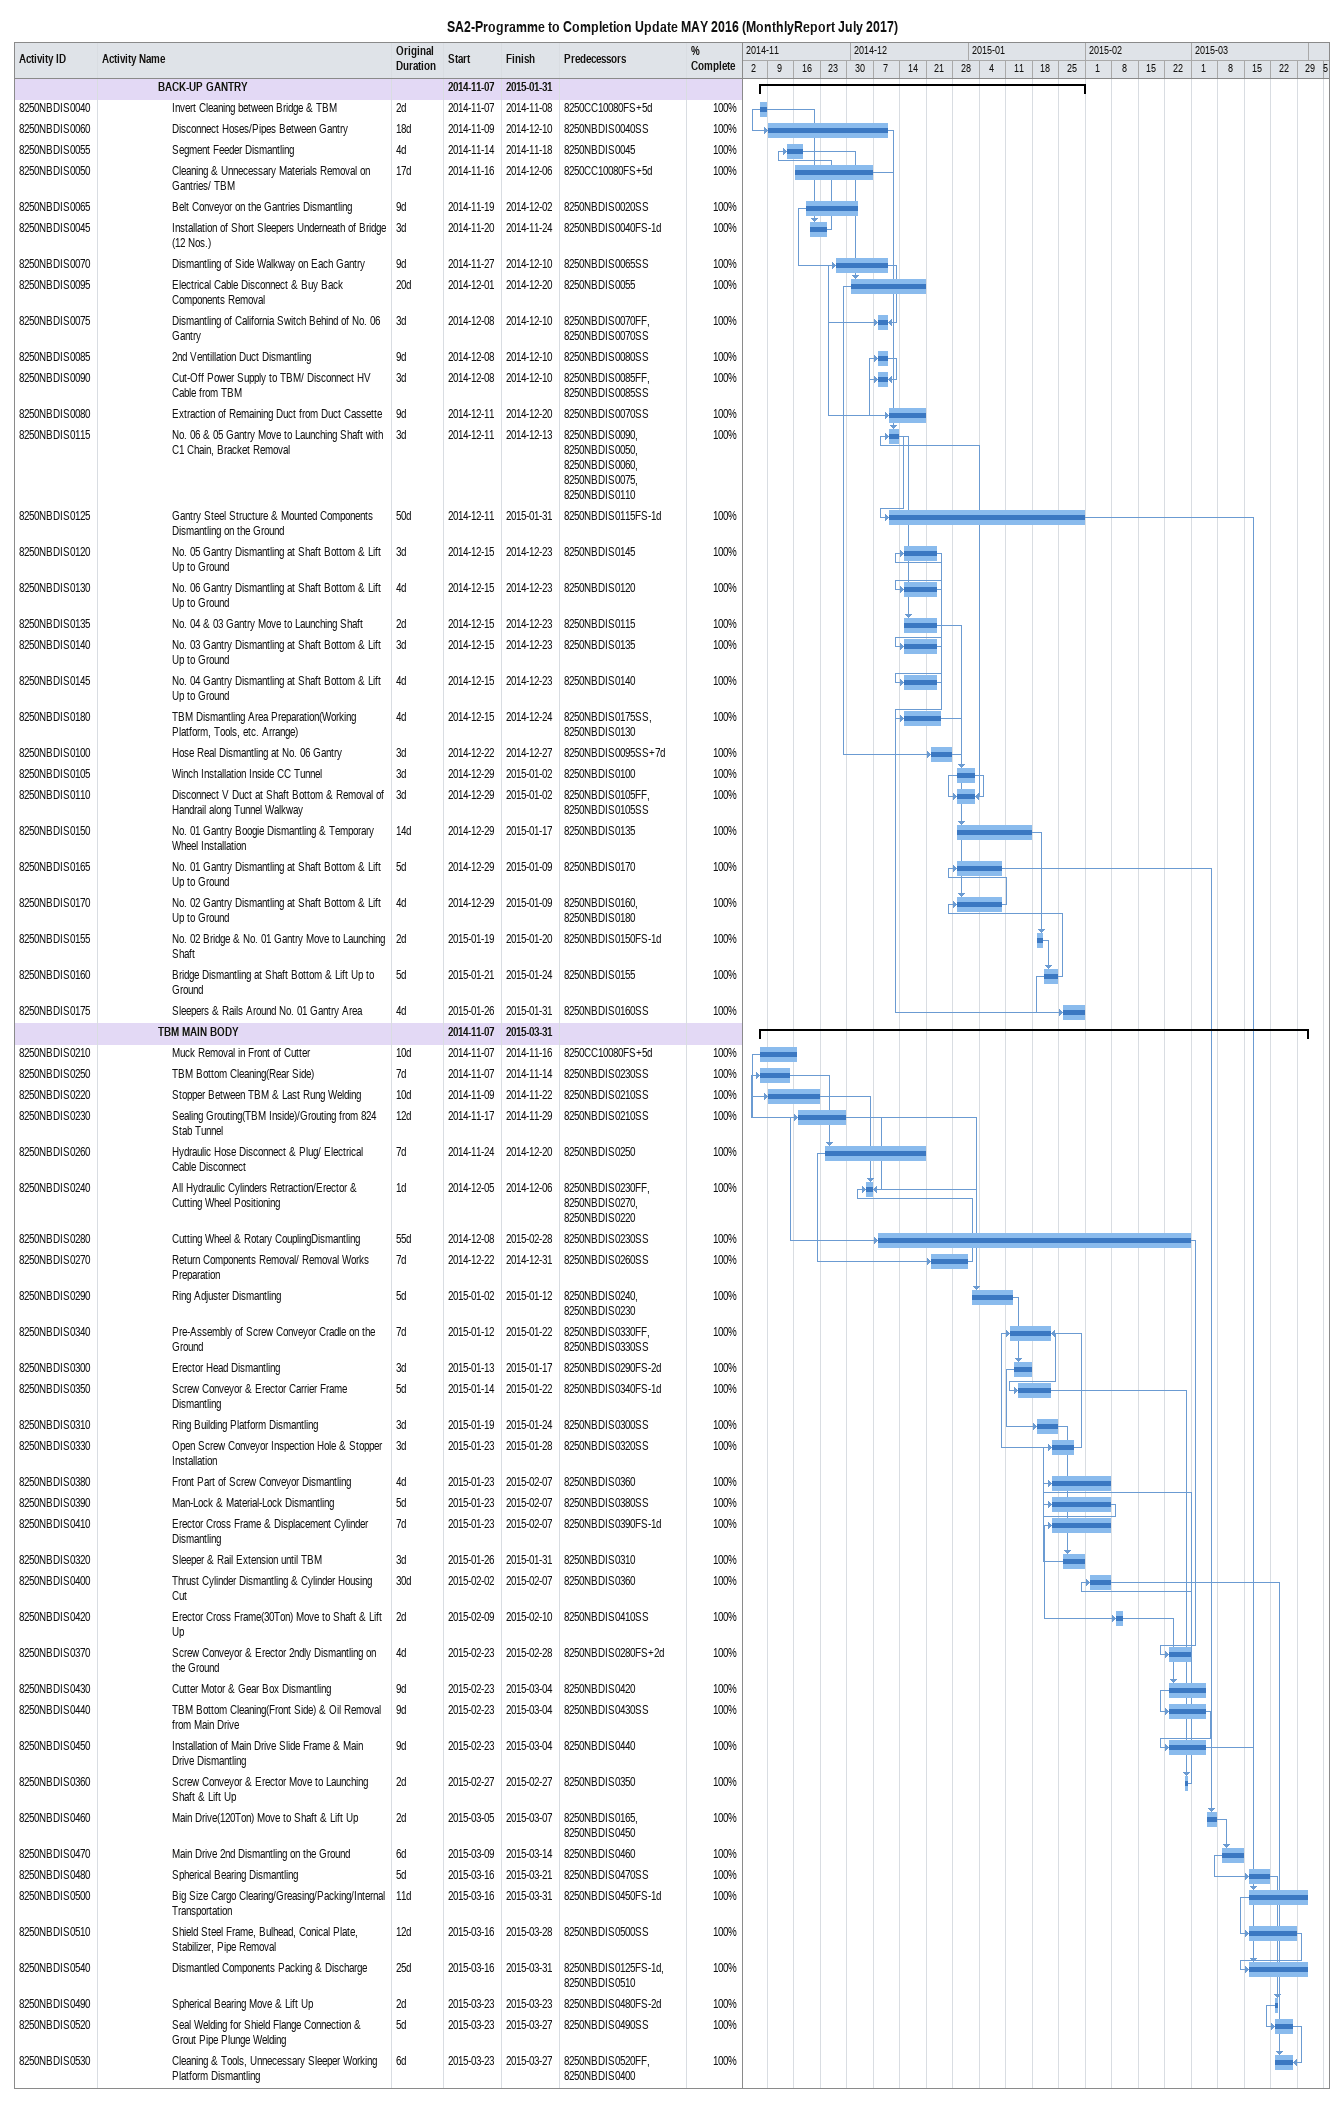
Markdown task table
SA2-Programme to Completion Update MAY 2016 (MonthlyReport July 2017)

| ID | Level | Task | Original duration | Start | Finish | Predecessors | % complete |
|---|---|---|---|---|---|---|---|
|  | 5 | **BACK-UP GANTRY** |  | 2014-11-07 | 2015-01-31 |  |  |
| 8250NBDIS0040 | 6 | Invert Cleaning between Bridge & TBM | 2d | 2014-11-07 | 2014-11-08 | 8250CC10080FS+5d | 100 |
| 8250NBDIS0060 | 6 | Disconnect Hoses/Pipes Between Gantry | 18d | 2014-11-09 | 2014-12-10 | 8250NBDIS0040SS | 100 |
| 8250NBDIS0055 | 6 | Segment Feeder Dismantling | 4d | 2014-11-14 | 2014-11-18 | 8250NBDIS0045 | 100 |
| 8250NBDIS0050 | 6 | Cleaning & Unnecessary Materials Removal on Gantries/ TBM | 17d | 2014-11-16 | 2014-12-06 | 8250CC10080FS+5d | 100 |
| 8250NBDIS0065 | 6 | Belt Conveyor on the Gantries Dismantling | 9d | 2014-11-19 | 2014-12-02 | 8250NBDIS0020SS | 100 |
| 8250NBDIS0045 | 6 | Installation of Short Sleepers Underneath of Bridge (12 Nos.) | 3d | 2014-11-20 | 2014-11-24 | 8250NBDIS0040FS-1d | 100 |
| 8250NBDIS0070 | 6 | Dismantling of Side Walkway on Each Gantry | 9d | 2014-11-27 | 2014-12-10 | 8250NBDIS0065SS | 100 |
| 8250NBDIS0095 | 6 | Electrical Cable Disconnect & Buy Back Components Removal | 20d | 2014-12-01 | 2014-12-20 | 8250NBDIS0055 | 100 |
| 8250NBDIS0075 | 6 | Dismantling of California Switch Behind of No. 06 Gantry | 3d | 2014-12-08 | 2014-12-10 | 8250NBDIS0070FF, 8250NBDIS0070SS | 100 |
| 8250NBDIS0085 | 6 | 2nd Ventillation Duct Dismantling | 9d | 2014-12-08 | 2014-12-10 | 8250NBDIS0080SS | 100 |
| 8250NBDIS0090 | 6 | Cut-Off Power Supply to TBM/ Disconnect HV Cable from TBM | 3d | 2014-12-08 | 2014-12-10 | 8250NBDIS0085FF, 8250NBDIS0085SS | 100 |
| 8250NBDIS0080 | 6 | Extraction of Remaining Duct from Duct Cassette | 9d | 2014-12-11 | 2014-12-20 | 8250NBDIS0070SS | 100 |
| 8250NBDIS0115 | 6 | No. 06 & 05 Gantry Move to Launching Shaft with C1 Chain, Bracket Removal | 3d | 2014-12-11 | 2014-12-13 | 8250NBDIS0090, 8250NBDIS0050, 8250NBDIS0060, 8250NBDIS0075, 8250NBDIS0110 | 100 |
| 8250NBDIS0125 | 6 | Gantry Steel Structure & Mounted Components Dismantling on the Ground | 50d | 2014-12-11 | 2015-01-31 | 8250NBDIS0115FS-1d | 100 |
| 8250NBDIS0120 | 6 | No. 05 Gantry Dismantling at Shaft Bottom & Lift Up to Ground | 3d | 2014-12-15 | 2014-12-23 | 8250NBDIS0145 | 100 |
| 8250NBDIS0130 | 6 | No. 06 Gantry Dismantling at Shaft Bottom & Lift Up to Ground | 4d | 2014-12-15 | 2014-12-23 | 8250NBDIS0120 | 100 |
| 8250NBDIS0135 | 6 | No. 04 & 03 Gantry Move to Launching Shaft | 2d | 2014-12-15 | 2014-12-23 | 8250NBDIS0115 | 100 |
| 8250NBDIS0140 | 6 | No. 03 Gantry Dismantling at Shaft Bottom & Lift Up to Ground | 3d | 2014-12-15 | 2014-12-23 | 8250NBDIS0135 | 100 |
| 8250NBDIS0145 | 6 | No. 04 Gantry Dismantling at Shaft Bottom & Lift Up to Ground | 4d | 2014-12-15 | 2014-12-23 | 8250NBDIS0140 | 100 |
| 8250NBDIS0180 | 6 | TBM Dismantling Area Preparation(Working Platform, Tools, etc. Arrange) | 4d | 2014-12-15 | 2014-12-24 | 8250NBDIS0175SS, 8250NBDIS0130 | 100 |
| 8250NBDIS0100 | 6 | Hose Real Dismantling at No. 06 Gantry | 3d | 2014-12-22 | 2014-12-27 | 8250NBDIS0095SS+7d | 100 |
| 8250NBDIS0105 | 6 | Winch Installation Inside CC Tunnel | 3d | 2014-12-29 | 2015-01-02 | 8250NBDIS0100 | 100 |
| 8250NBDIS0110 | 6 | Disconnect V Duct at Shaft Bottom & Removal of Handrail along Tunnel Walkway | 3d | 2014-12-29 | 2015-01-02 | 8250NBDIS0105FF, 8250NBDIS0105SS | 100 |
| 8250NBDIS0150 | 6 | No. 01 Gantry Boogie Dismantling & Temporary Wheel Installation | 14d | 2014-12-29 | 2015-01-17 | 8250NBDIS0135 | 100 |
| 8250NBDIS0165 | 6 | No. 01 Gantry Dismantling at Shaft Bottom & Lift Up to Ground | 5d | 2014-12-29 | 2015-01-09 | 8250NBDIS0170 | 100 |
| 8250NBDIS0170 | 6 | No. 02 Gantry Dismantling at Shaft Bottom & Lift Up to Ground | 4d | 2014-12-29 | 2015-01-09 | 8250NBDIS0160, 8250NBDIS0180 | 100 |
| 8250NBDIS0155 | 6 | No. 02 Bridge & No. 01 Gantry Move to Launching Shaft | 2d | 2015-01-19 | 2015-01-20 | 8250NBDIS0150FS-1d | 100 |
| 8250NBDIS0160 | 6 | Bridge Dismantling at Shaft Bottom & Lift Up to Ground | 5d | 2015-01-21 | 2015-01-24 | 8250NBDIS0155 | 100 |
| 8250NBDIS0175 | 6 | Sleepers & Rails Around No. 01 Gantry Area | 4d | 2015-01-26 | 2015-01-31 | 8250NBDIS0160SS | 100 |
|  | 5 | **TBM MAIN BODY** |  | 2014-11-07 | 2015-03-31 |  |  |
| 8250NBDIS0210 | 6 | Muck Removal in Front of Cutter | 10d | 2014-11-07 | 2014-11-16 | 8250CC10080FS+5d | 100 |
| 8250NBDIS0250 | 6 | TBM Bottom Cleaning(Rear Side) | 7d | 2014-11-07 | 2014-11-14 | 8250NBDIS0230SS | 100 |
| 8250NBDIS0220 | 6 | Stopper Between TBM & Last Rung Welding | 10d | 2014-11-09 | 2014-11-22 | 8250NBDIS0210SS | 100 |
| 8250NBDIS0230 | 6 | Sealing Grouting(TBM Inside)/Grouting from 824 Stab Tunnel | 12d | 2014-11-17 | 2014-11-29 | 8250NBDIS0210SS | 100 |
| 8250NBDIS0260 | 6 | Hydraulic Hose Disconnect & Plug/ Electrical Cable Disconnect | 7d | 2014-11-24 | 2014-12-20 | 8250NBDIS0250 | 100 |
| 8250NBDIS0240 | 6 | All Hydraulic Cylinders Retraction/Erector & Cutting Wheel Positioning | 1d | 2014-12-05 | 2014-12-06 | 8250NBDIS0230FF, 8250NBDIS0270, 8250NBDIS0220 | 100 |
| 8250NBDIS0280 | 6 | Cutting Wheel & Rotary CouplingDismantling | 55d | 2014-12-08 | 2015-02-28 | 8250NBDIS0230SS | 100 |
| 8250NBDIS0270 | 6 | Return Components Removal/ Removal Works Preparation | 7d | 2014-12-22 | 2014-12-31 | 8250NBDIS0260SS | 100 |
| 8250NBDIS0290 | 6 | Ring Adjuster Dismantling | 5d | 2015-01-02 | 2015-01-12 | 8250NBDIS0240, 8250NBDIS0230 | 100 |
| 8250NBDIS0340 | 6 | Pre-Assembly of Screw Conveyor Cradle on the Ground | 7d | 2015-01-12 | 2015-01-22 | 8250NBDIS0330FF, 8250NBDIS0330SS | 100 |
| 8250NBDIS0300 | 6 | Erector Head Dismantling | 3d | 2015-01-13 | 2015-01-17 | 8250NBDIS0290FS-2d | 100 |
| 8250NBDIS0350 | 6 | Screw Conveyor & Erector Carrier Frame Dismantling | 5d | 2015-01-14 | 2015-01-22 | 8250NBDIS0340FS-1d | 100 |
| 8250NBDIS0310 | 6 | Ring Building Platform Dismantling | 3d | 2015-01-19 | 2015-01-24 | 8250NBDIS0300SS | 100 |
| 8250NBDIS0330 | 6 | Open Screw Conveyor Inspection Hole & Stopper Installation | 3d | 2015-01-23 | 2015-01-28 | 8250NBDIS0320SS | 100 |
| 8250NBDIS0380 | 6 | Front Part of Screw Conveyor Dismantling | 4d | 2015-01-23 | 2015-02-07 | 8250NBDIS0360 | 100 |
| 8250NBDIS0390 | 6 | Man-Lock & Material-Lock Dismantling | 5d | 2015-01-23 | 2015-02-07 | 8250NBDIS0380SS | 100 |
| 8250NBDIS0410 | 6 | Erector Cross Frame & Displacement Cylinder Dismantling | 7d | 2015-01-23 | 2015-02-07 | 8250NBDIS0390FS-1d | 100 |
| 8250NBDIS0320 | 6 | Sleeper & Rail Extension until TBM | 3d | 2015-01-26 | 2015-01-31 | 8250NBDIS0310 | 100 |
| 8250NBDIS0400 | 6 | Thrust Cylinder Dismantling & Cylinder Housing Cut | 30d | 2015-02-02 | 2015-02-07 | 8250NBDIS0360 | 100 |
| 8250NBDIS0420 | 6 | Erector Cross Frame(30Ton) Move to Shaft & Lift Up | 2d | 2015-02-09 | 2015-02-10 | 8250NBDIS0410SS | 100 |
| 8250NBDIS0370 | 6 | Screw Conveyor & Erector 2ndly Dismantling on the Ground | 4d | 2015-02-23 | 2015-02-28 | 8250NBDIS0280FS+2d | 100 |
| 8250NBDIS0430 | 6 | Cutter Motor & Gear Box Dismantling | 9d | 2015-02-23 | 2015-03-04 | 8250NBDIS0420 | 100 |
| 8250NBDIS0440 | 6 | TBM Bottom Cleaning(Front Side) & Oil Removal from Main Drive | 9d | 2015-02-23 | 2015-03-04 | 8250NBDIS0430SS | 100 |
| 8250NBDIS0450 | 6 | Installation of Main Drive Slide Frame & Main Drive Dismantling | 9d | 2015-02-23 | 2015-03-04 | 8250NBDIS0440 | 100 |
| 8250NBDIS0360 | 6 | Screw Conveyor & Erector Move to Launching Shaft & Lift Up | 2d | 2015-02-27 | 2015-02-27 | 8250NBDIS0350 | 100 |
| 8250NBDIS0460 | 6 | Main Drive(120Ton) Move to Shaft & Lift Up | 2d | 2015-03-05 | 2015-03-07 | 8250NBDIS0165, 8250NBDIS0450 | 100 |
| 8250NBDIS0470 | 6 | Main Drive 2nd Dismantling on the Ground | 6d | 2015-03-09 | 2015-03-14 | 8250NBDIS0460 | 100 |
| 8250NBDIS0480 | 6 | Spherical Bearing Dismantling | 5d | 2015-03-16 | 2015-03-21 | 8250NBDIS0470SS | 100 |
| 8250NBDIS0500 | 6 | Big Size Cargo Clearing/Greasing/Packing/Internal Transportation | 11d | 2015-03-16 | 2015-03-31 | 8250NBDIS0450FS-1d | 100 |
| 8250NBDIS0510 | 6 | Shield Steel Frame, Bulhead, Conical Plate, Stabilizer, Pipe Removal | 12d | 2015-03-16 | 2015-03-28 | 8250NBDIS0500SS | 100 |
| 8250NBDIS0540 | 6 | Dismantled Components Packing & Discharge | 25d | 2015-03-16 | 2015-03-31 | 8250NBDIS0125FS-1d, 8250NBDIS0510 | 100 |
| 8250NBDIS0490 | 6 | Spherical Bearing Move & Lift Up | 2d | 2015-03-23 | 2015-03-23 | 8250NBDIS0480FS-2d | 100 |
| 8250NBDIS0520 | 6 | Seal Welding for Shield Flange Connection & Grout Pipe Plunge Welding | 5d | 2015-03-23 | 2015-03-27 | 8250NBDIS0490SS | 100 |
| 8250NBDIS0530 | 6 | Cleaning & Tools, Unnecessary Sleeper Working Platform Dismantling | 6d | 2015-03-23 | 2015-03-27 | 8250NBDIS0520FF, 8250NBDIS0400 | 100 |
